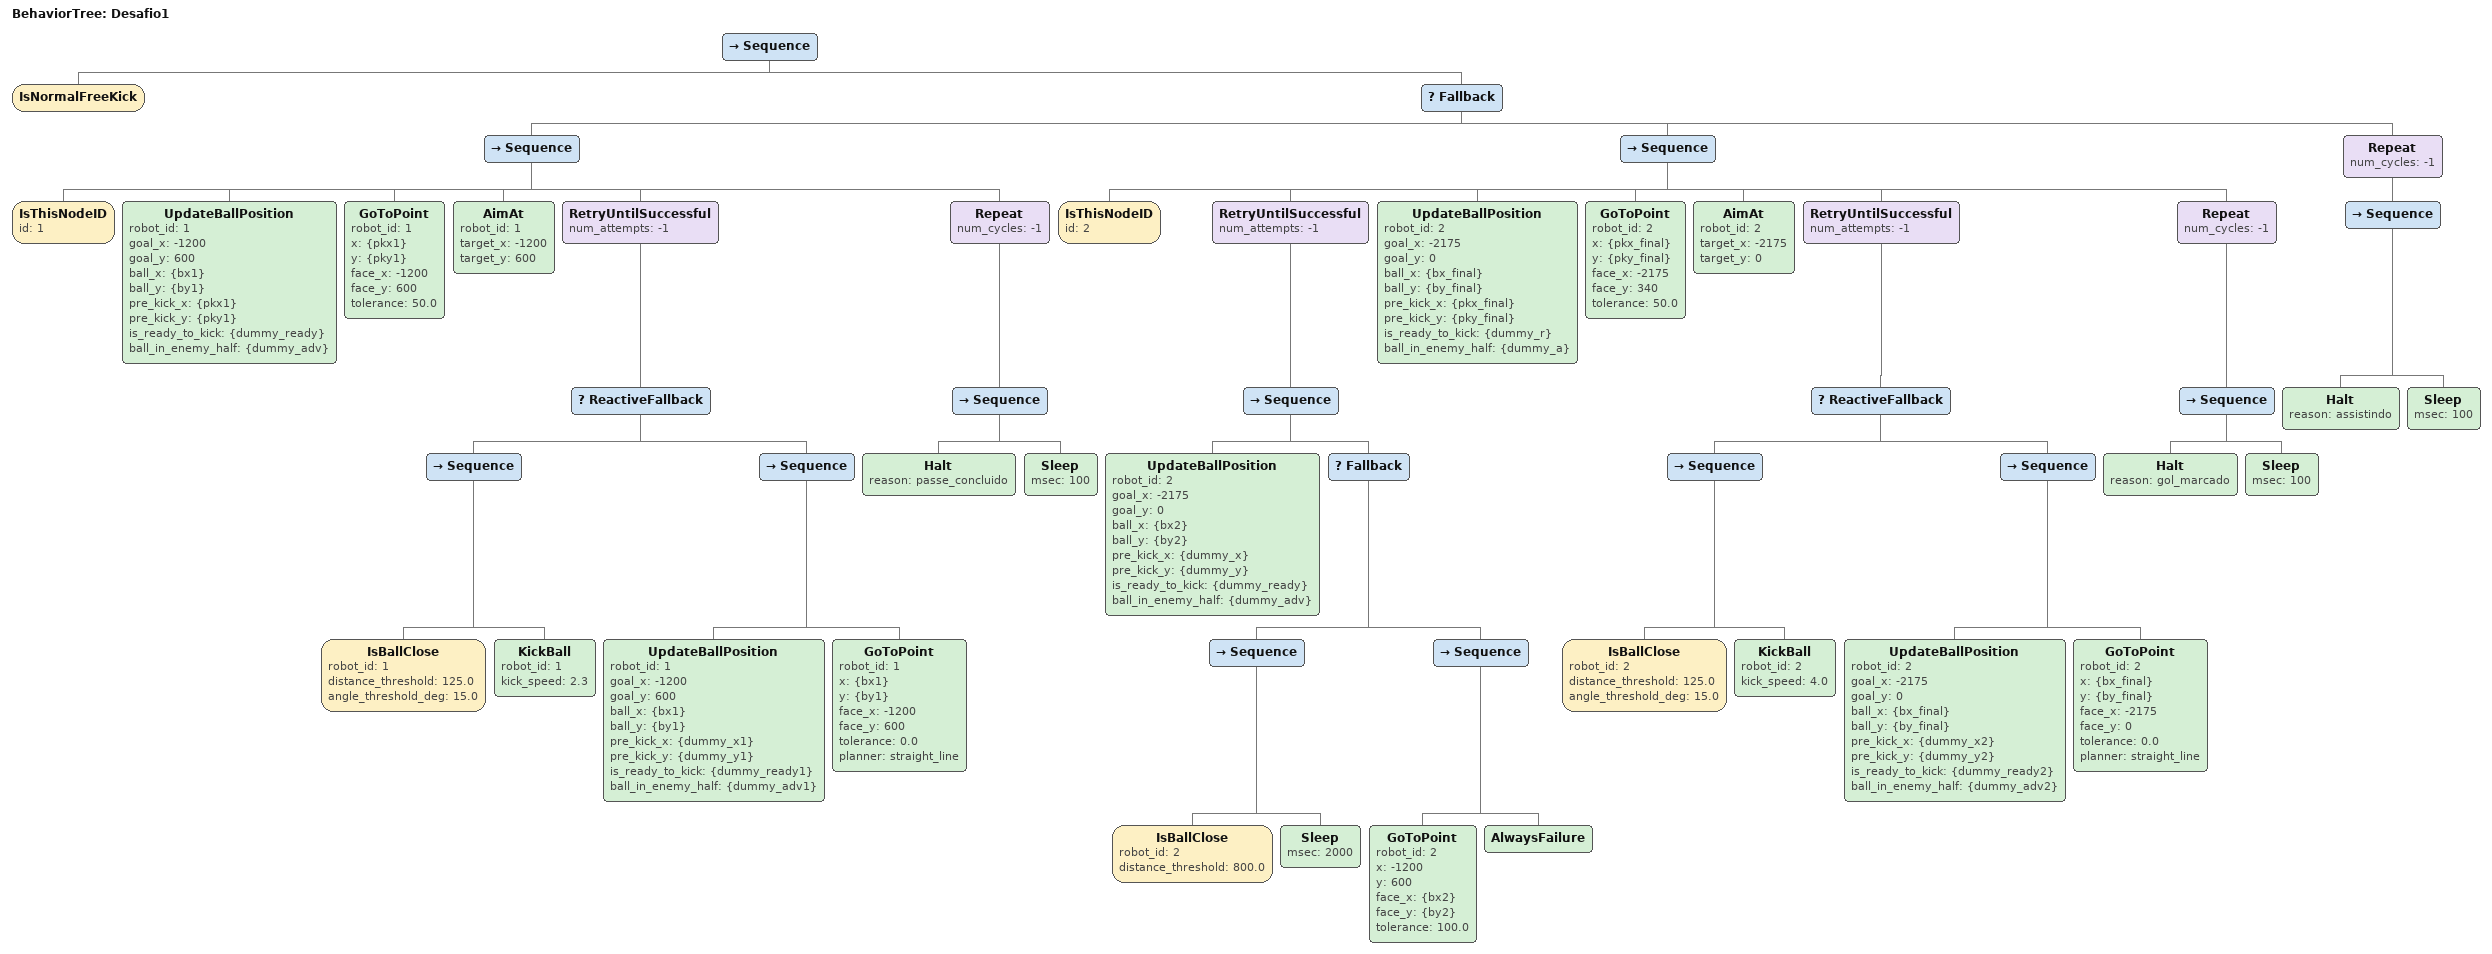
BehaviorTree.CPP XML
<root BTCPP_format="4">
    <BehaviorTree ID="Desafio1">
        <Sequence>
            <IsNormalFreeKick/>

            <Fallback>

                <!-- ROBÔ 1 (PASSADOR)                              -->
                <Sequence>
                    <IsThisNodeID id="1"/>

                    <UpdateBallPosition robot_id="1" goal_x="-1200" goal_y="600"
                                        ball_x="{bx1}" ball_y="{by1}" pre_kick_x="{pkx1}" pre_kick_y="{pky1}"
                                        is_ready_to_kick="{dummy_ready}" ball_in_enemy_half="{dummy_adv}"/>

                    <GoToPoint robot_id="1" x="{pkx1}" y="{pky1}" face_x="-1200" face_y="600" tolerance="50.0"/>
                    <AimAt robot_id="1" target_x="-1200" target_y="600"/>

                    <RetryUntilSuccessful num_attempts="-1">
                        <ReactiveFallback>
                            <Sequence>
                                <IsBallClose robot_id="1" distance_threshold="125.0" angle_threshold_deg="15.0"/>
                                <KickBall robot_id="1" kick_speed="2.3"/>
                            </Sequence>
                            <Sequence>
                                <UpdateBallPosition robot_id="1" goal_x="-1200" goal_y="600"
                                                    ball_x="{bx1}" ball_y="{by1}" pre_kick_x="{dummy_x1}" pre_kick_y="{dummy_y1}"
                                                    is_ready_to_kick="{dummy_ready1}" ball_in_enemy_half="{dummy_adv1}"/>
                                <GoToPoint robot_id="1" x="{bx1}" y="{by1}" face_x="-1200" face_y="600" tolerance="0.0" planner="straight_line"/>
                            </Sequence>
                        </ReactiveFallback>
                    </RetryUntilSuccessful>

                    <Repeat num_cycles="-1">
                        <Sequence>
                            <Halt reason="passe_concluido"/>
                            <Sleep msec="100"/>
                        </Sequence>
                    </Repeat>
                </Sequence>

                <!-- ROBÔ 2 (FINALIZADOR)                           -->
                <Sequence>
                    <IsThisNodeID id="2"/>

                    <!-- FASE 1: Fica de guarda e ESPERA a bola chegar e parar -->
                    <RetryUntilSuccessful num_attempts="-1">
                        <Sequence>
                            <UpdateBallPosition robot_id="2" goal_x="-2175" goal_y="0"
                                                ball_x="{bx2}" ball_y="{by2}" pre_kick_x="{dummy_x}" pre_kick_y="{dummy_y}"
                                                is_ready_to_kick="{dummy_ready}" ball_in_enemy_half="{dummy_adv}"/>
                            <Fallback>
                                <!-- Se a bola chegou perto (< 800mm), espera 2 segundos pra ela parar e quebra o loop -->
                                <Sequence>
                                    <IsBallClose robot_id="2" distance_threshold="800.0"/>
                                    <Sleep msec="2000"/>
                                </Sequence>
                                <!-- Se não, fica plantado olhando pra ela -->
                                <Sequence>
                                    <GoToPoint robot_id="2" x="-1200" y="600" face_x="{bx2}" face_y="{by2}" tolerance="100.0"/>
                                    <AlwaysFailure/> <!-- Força o Retry a repetir o loop -->
                                </Sequence>
                            </Fallback>
                        </Sequence>
                    </RetryUntilSuccessful>

                    <!-- FASE 2: A bola parou! Lê a posição final dela e vai dar o bote fatal (Exatamente igual ao Robô 1) -->
                    <UpdateBallPosition robot_id="2" goal_x="-2175" goal_y="0"
                                        ball_x="{bx_final}" ball_y="{by_final}" pre_kick_x="{pkx_final}" pre_kick_y="{pky_final}"
                                        is_ready_to_kick="{dummy_r}" ball_in_enemy_half="{dummy_a}"/>

                    <!-- Posiciona atrás da bola e alinha pro gol -->
                    <GoToPoint robot_id="2" x="{pkx_final}" y="{pky_final}" face_x="-2175" face_y="340" tolerance="50.0"/>
                    <AimAt robot_id="2" target_x="-2175" target_y="0"/>

                    <!-- Avança rasgando e chuta -->
                    <RetryUntilSuccessful num_attempts="-1">
                        <ReactiveFallback>
                            <Sequence>
                                <IsBallClose robot_id="2" distance_threshold="125.0" angle_threshold_deg="15.0"/>
                                <KickBall robot_id="2" kick_speed="4.0"/>
                            </Sequence>
                            <Sequence>
                                <UpdateBallPosition robot_id="2" goal_x="-2175" goal_y="0"
                                                    ball_x="{bx_final}" ball_y="{by_final}" pre_kick_x="{dummy_x2}" pre_kick_y="{dummy_y2}"
                                                    is_ready_to_kick="{dummy_ready2}" ball_in_enemy_half="{dummy_adv2}"/>
                                <GoToPoint robot_id="2" x="{bx_final}" y="{by_final}" face_x="-2175" face_y="0" tolerance="0.0" planner="straight_line"/>
                            </Sequence>
                        </ReactiveFallback>
                    </RetryUntilSuccessful>

                    <!-- FASE 3: Comemoração -->
                    <Repeat num_cycles="-1">
                        <Sequence>
                            <Halt reason="gol_marcado"/>
                            <Sleep msec="100"/>
                        </Sequence>
                    </Repeat>
                </Sequence>

                <!-- OUTROS ROBÔS                                   -->
                <Repeat num_cycles="-1">
                    <Sequence>
                        <Halt reason="assistindo"/>
                        <Sleep msec="100"/>
                    </Sequence>
                </Repeat>

            </Fallback>
        </Sequence>
    </BehaviorTree>
</root>
